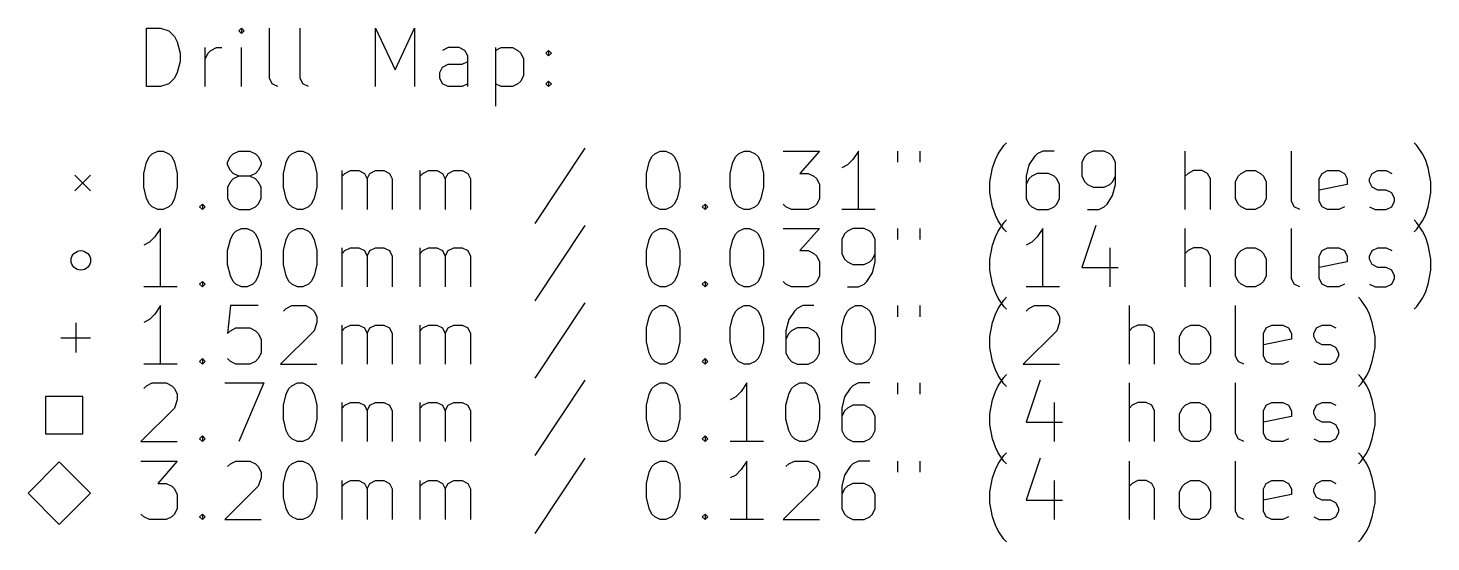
# Model space of a CAD drawing. Extents: x 74 to 257, y -187 to -71.
# Drawn here: x 73.8 to 145.6, y -186.8 to -160.5 of the extents above; entities that cross this region are included whole.
import ezdxf

# ---------------------------------------------------------------- set-up
doc = ezdxf.new("R2010")
doc.units = 0
doc.header["$MEASUREMENT"] = 0
doc.layers.add('BLACK', color=7, linetype='CONTINUOUS')

msp = doc.modelspace()

# ---------------------------------------------------------------- linework, layer by layer
at = {"layer": 'BLACK', "linetype": 'CONTINUOUS'}
for p, q in [((79.8893, -163.512), (79.8893, -160.512)), ((79.8893, -160.512), (80.6036, -160.512)), ((80.6036, -160.512), (81.0321, -160.655)), ((81.0321, -160.655), (81.3179, -160.941)), ((84.7464, -160.512), (84.6036, -160.655)), ((84.6036, -160.655), (84.7464, -160.798)), ((84.8893, -160.655), (84.7464, -160.512)), ((84.7464, -160.512), (84.7464, -160.798)), ((84.7464, -160.798), (84.8893, -160.655)), ((86.175, -163.084), (86.175, -160.512)), ((87.7464, -163.084), (87.7464, -160.512)), ((91.6036, -163.512), (91.6036, -160.512)), ((91.6036, -160.512), (92.6036, -162.655)), ((92.6036, -162.655), (93.6036, -160.512)), ((93.6036, -160.512), (93.6036, -163.512)), ((81.3179, -160.941), (81.4607, -161.226)), ((81.4607, -161.226), (81.6036, -161.798)), ((81.6036, -161.798), (81.6036, -162.226)), ((82.8893, -163.512), (82.8893, -161.512)), ((82.8893, -162.084), (83.0321, -161.798)), ((83.0321, -161.798), (83.175, -161.655)), ((83.175, -161.655), (83.4607, -161.512)), ((83.4607, -161.512), (83.7464, -161.512)), ((84.7464, -163.512), (84.7464, -161.512)), ((95.3179, -161.512), (95.0321, -161.655)), ((95.8893, -161.512), (95.3179, -161.512)), ((96.175, -161.655), (95.8893, -161.512)), ((96.3179, -161.941), (96.175, -161.655)), ((96.3179, -163.512), (96.3179, -161.941)), ((97.7464, -161.512), (97.7464, -164.512)), ((97.7464, -161.655), (98.0321, -161.512)), ((98.0321, -161.512), (98.6036, -161.512)), ((98.6036, -161.512), (98.8893, -161.655)), ((98.8893, -161.655), (99.0321, -161.798)), ((99.0321, -161.798), (99.175, -162.084)), ((99.175, -162.084), (99.175, -162.941)), ((100.318, -161.798), (100.461, -161.655)), ((100.461, -161.941), (100.318, -161.798)), ((100.461, -161.655), (100.604, -161.798)), ((100.461, -161.655), (100.461, -161.941)), ((100.604, -161.798), (100.461, -161.941)), ((81.4607, -162.798), (81.3179, -163.084)), ((81.6036, -162.226), (81.4607, -162.798)), ((94.8893, -162.798), (95.0321, -162.512)), ((94.8893, -163.084), (94.8893, -162.798)), ((95.0321, -162.512), (95.3179, -162.369)), ((95.3179, -162.369), (96.0321, -162.369)), ((96.0321, -162.369), (96.3179, -162.226)), ((80.6036, -163.512), (79.8893, -163.512)), ((81.0321, -163.369), (80.6036, -163.512)), ((81.3179, -163.084), (81.0321, -163.369)), ((86.3179, -163.369), (86.175, -163.084)), ((86.6036, -163.512), (86.3179, -163.369)), ((87.8893, -163.369), (87.7464, -163.084)), ((88.175, -163.512), (87.8893, -163.369)), ((95.0321, -163.369), (94.8893, -163.084)), ((95.3179, -163.512), (95.0321, -163.369)), ((96.0321, -163.512), (95.3179, -163.512)), ((96.3179, -163.369), (96.0321, -163.512)), ((98.0321, -163.512), (97.7464, -163.369)), ((98.6036, -163.512), (98.0321, -163.512)), ((98.8893, -163.369), (98.6036, -163.512)), ((99.0321, -163.226), (98.8893, -163.369)), ((99.175, -162.941), (99.0321, -163.226)), ((100.318, -163.369), (100.461, -163.226)), ((100.461, -163.512), (100.318, -163.369)), ((100.461, -163.226), (100.604, -163.369)), ((100.461, -163.226), (100.461, -163.512)), ((100.604, -163.369), (100.461, -163.512)), ((123.461, -166.955), (123.746, -166.526)), ((123.746, -166.526), (123.889, -166.384)), ((144.889, -166.526), (144.746, -166.384)), ((145.175, -166.955), (144.889, -166.526)), ((79.8893, -167.384), (80.0321, -167.098)), ((80.0321, -167.098), (80.175, -166.955)), ((80.175, -166.955), (80.4607, -166.812)), ((80.4607, -166.812), (80.7464, -166.812)), ((80.7464, -166.812), (81.0321, -166.955)), ((81.0321, -166.955), (81.175, -167.098)), ((81.175, -167.098), (81.3179, -167.384)), ((84.0321, -167.384), (84.175, -167.098)), ((84.175, -167.098), (84.3179, -166.955)), ((84.3179, -166.955), (84.6036, -166.812)), ((84.6036, -166.812), (85.175, -166.812)), ((85.175, -166.812), (85.4607, -166.955)), ((85.4607, -166.955), (85.6036, -167.098)), ((85.6036, -167.098), (85.7464, -167.384)), ((87.0321, -167.384), (87.175, -167.098)), ((87.175, -167.098), (87.3179, -166.955)), ((87.3179, -166.955), (87.6036, -166.812)), ((87.6036, -166.812), (87.8893, -166.812)), ((87.8893, -166.812), (88.175, -166.955)), ((88.175, -166.955), (88.3179, -167.098)), ((88.3179, -167.098), (88.4607, -167.384)), ((102.318, -166.669), (99.7464, -170.526)), ((105.604, -167.384), (105.746, -167.098)), ((105.746, -167.098), (105.889, -166.955)), ((105.889, -166.955), (106.175, -166.812)), ((106.175, -166.812), (106.461, -166.812)), ((106.461, -166.812), (106.746, -166.955)), ((106.746, -166.955), (106.889, -167.098)), ((106.889, -167.098), (107.032, -167.384)), ((109.889, -167.384), (110.032, -167.098)), ((110.032, -167.098), (110.175, -166.955)), ((110.175, -166.955), (110.461, -166.812)), ((110.461, -166.812), (110.746, -166.812)), ((110.746, -166.812), (111.032, -166.955)), ((111.032, -166.955), (111.175, -167.098)), ((111.175, -167.098), (111.318, -167.384)), ((112.461, -166.812), (114.318, -166.812)), ((114.318, -166.812), (113.318, -167.955)), ((116.032, -167.241), (115.746, -167.526)), ((116.318, -166.812), (116.032, -167.241)), ((116.318, -169.812), (116.318, -166.812)), ((118.318, -166.812), (118.318, -167.384)), ((119.461, -166.812), (119.461, -167.384)), ((123.175, -167.669), (123.318, -167.241)), ((123.318, -167.241), (123.461, -166.955)), ((125.318, -167.098), (125.032, -167.526)), ((125.461, -166.955), (125.318, -167.098)), ((125.746, -166.812), (125.461, -166.955)), ((126.318, -166.812), (125.746, -166.812)), ((127.889, -167.098), (127.746, -167.384)), ((128.032, -166.955), (127.889, -167.098)), ((128.318, -166.812), (128.032, -166.955)), ((128.889, -166.812), (128.318, -166.812)), ((129.175, -166.955), (128.889, -166.812)), ((129.318, -167.098), (129.175, -166.955)), ((129.461, -167.384), (129.318, -167.098)), ((133.032, -169.812), (133.032, -166.812)), ((138.461, -169.384), (138.461, -166.812)), ((145.318, -167.241), (145.175, -166.955)), ((145.461, -167.669), (145.318, -167.241)), ((79.7464, -167.955), (79.8893, -167.384)), ((79.7464, -168.669), (79.7464, -167.955)), ((81.3179, -167.384), (81.4607, -167.955)), ((81.4607, -167.955), (81.4607, -168.669)), ((84.0321, -167.526), (84.0321, -167.384)), ((84.175, -167.812), (84.0321, -167.526)), ((84.3179, -167.955), (84.175, -167.812)), ((84.6036, -168.098), (84.3179, -167.955)), ((85.4607, -167.955), (85.175, -168.098)), ((85.6036, -167.812), (85.4607, -167.955)), ((85.7464, -167.526), (85.6036, -167.812)), ((85.7464, -167.384), (85.7464, -167.526)), ((86.8893, -167.955), (87.0321, -167.384)), ((86.8893, -168.669), (86.8893, -167.955)), ((88.4607, -167.384), (88.6036, -167.955)), ((88.6036, -167.955), (88.6036, -168.669)), ((89.8893, -169.812), (89.8893, -167.812)), ((89.8893, -168.098), (90.0321, -167.955)), ((90.0321, -167.955), (90.3179, -167.812)), ((90.3179, -167.812), (90.7464, -167.812)), ((90.7464, -167.812), (91.0321, -167.955)), ((91.0321, -167.955), (91.175, -168.241)), ((91.175, -168.241), (91.3179, -167.955)), ((91.3179, -167.955), (91.6036, -167.812)), ((91.6036, -167.812), (92.0321, -167.812)), ((92.0321, -167.812), (92.3179, -167.955)), ((92.3179, -167.955), (92.4607, -168.241)), ((93.8893, -169.812), (93.8893, -167.812)), ((93.8893, -168.098), (94.0321, -167.955)), ((94.0321, -167.955), (94.3179, -167.812)), ((94.3179, -167.812), (94.7464, -167.812)), ((94.7464, -167.812), (95.0321, -167.955)), ((95.0321, -167.955), (95.175, -168.241)), ((95.175, -168.241), (95.3179, -167.955)), ((95.3179, -167.955), (95.6036, -167.812)), ((95.6036, -167.812), (96.0321, -167.812)), ((96.0321, -167.812), (96.3179, -167.955)), ((96.3179, -167.955), (96.4607, -168.241)), ((105.461, -167.955), (105.604, -167.384)), ((105.461, -168.669), (105.461, -167.955)), ((107.032, -167.384), (107.175, -167.955)), ((107.175, -167.955), (107.175, -168.669)), ((109.746, -167.955), (109.889, -167.384)), ((109.746, -168.669), (109.746, -167.955)), ((111.318, -167.384), (111.461, -167.955)), ((111.461, -167.955), (111.461, -168.669)), ((113.318, -167.955), (113.746, -167.955)), ((113.746, -167.955), (114.032, -168.098)), ((115.746, -167.526), (115.461, -167.669)), ((123.032, -168.384), (123.175, -167.669)), ((125.032, -167.526), (124.889, -168.098)), ((125.461, -167.955), (125.175, -168.098)), ((126.032, -167.955), (125.461, -167.955)), ((126.318, -168.098), (126.032, -167.955)), ((127.746, -167.384), (127.746, -168.098)), ((129.461, -168.526), (129.461, -167.384)), ((133.175, -167.955), (133.032, -168.098)), ((133.461, -167.812), (133.175, -167.955)), ((133.889, -167.812), (133.461, -167.812)), ((134.175, -167.955), (133.889, -167.812)), ((134.318, -168.241), (134.175, -167.955)), ((135.746, -168.098), (135.889, -167.955)), ((135.889, -167.955), (136.175, -167.812)), ((136.175, -167.812), (136.604, -167.812)), ((136.604, -167.812), (136.889, -167.955)), ((136.889, -167.955), (137.032, -168.098)), ((139.889, -168.241), (140.032, -167.955)), ((140.032, -167.955), (140.318, -167.812)), ((140.318, -167.812), (140.889, -167.812)), ((140.889, -167.812), (141.175, -167.955)), ((141.175, -167.955), (141.318, -168.241)), ((142.461, -168.241), (142.604, -167.955)), ((142.604, -167.955), (142.889, -167.812)), ((142.889, -167.812), (143.318, -167.812)), ((143.318, -167.812), (143.604, -167.955)), ((145.604, -168.384), (145.461, -167.669)), ((76.225, -168.055), (77.025, -168.855)), ((77.025, -168.055), (76.225, -168.855)), ((79.8893, -169.241), (79.7464, -168.669)), ((81.4607, -168.669), (81.3179, -169.241)), ((84.175, -168.384), (84.0321, -168.669)), ((84.0321, -168.669), (84.0321, -169.241)), ((84.3179, -168.241), (84.175, -168.384)), ((84.6036, -168.098), (84.3179, -168.241)), ((85.175, -168.098), (84.6036, -168.098)), ((85.4607, -168.241), (85.175, -168.098)), ((85.6036, -168.384), (85.4607, -168.241)), ((85.7464, -168.669), (85.6036, -168.384)), ((85.7464, -169.241), (85.7464, -168.669)), ((87.0321, -169.241), (86.8893, -168.669)), ((88.6036, -168.669), (88.4607, -169.241)), ((91.175, -168.241), (91.175, -169.812)), ((92.4607, -168.241), (92.4607, -169.812)), ((95.175, -168.241), (95.175, -169.812)), ((96.4607, -168.241), (96.4607, -169.812)), ((105.604, -169.241), (105.461, -168.669)), ((107.175, -168.669), (107.032, -169.241)), ((109.889, -169.241), (109.746, -168.669)), ((111.461, -168.669), (111.318, -169.241)), ((114.032, -168.098), (114.175, -168.241)), ((114.175, -168.241), (114.318, -168.526)), ((114.318, -168.526), (114.318, -169.241)), ((123.032, -168.955), (123.032, -168.384)), ((124.889, -168.098), (124.889, -169.241)), ((125.032, -168.241), (124.889, -168.526)), ((125.175, -168.098), (125.032, -168.241)), ((126.461, -168.241), (126.318, -168.098)), ((126.604, -168.526), (126.461, -168.241)), ((126.604, -169.241), (126.604, -168.526)), ((127.746, -168.098), (127.889, -168.384)), ((127.889, -168.384), (128.032, -168.526)), ((128.032, -168.526), (128.318, -168.669)), ((128.318, -168.669), (128.889, -168.669)), ((128.889, -168.669), (129.175, -168.526)), ((129.175, -168.526), (129.318, -168.384)), ((129.318, -168.384), (129.461, -168.098)), ((129.318, -169.098), (129.461, -168.526)), ((134.318, -169.812), (134.318, -168.241)), ((135.604, -168.384), (135.746, -168.098)), ((135.604, -169.241), (135.604, -168.384)), ((137.032, -168.098), (137.175, -168.384)), ((137.175, -168.384), (137.175, -169.241)), ((139.889, -169.384), (139.889, -168.241)), ((141.318, -168.526), (139.889, -168.812)), ((141.318, -168.241), (141.318, -168.526)), ((142.461, -168.384), (142.461, -168.241)), ((142.604, -168.669), (142.461, -168.384)), ((142.889, -168.812), (142.604, -168.669)), ((145.604, -168.955), (145.604, -168.384)), ((80.0321, -169.526), (79.8893, -169.241)), ((81.3179, -169.241), (81.175, -169.526)), ((84.0321, -169.241), (84.175, -169.526)), ((85.6036, -169.526), (85.7464, -169.241)), ((87.175, -169.526), (87.0321, -169.241)), ((88.4607, -169.241), (88.3179, -169.526)), ((105.746, -169.526), (105.604, -169.241)), ((107.032, -169.241), (106.889, -169.526)), ((110.032, -169.526), (109.889, -169.241)), ((111.318, -169.241), (111.175, -169.526)), ((114.318, -169.241), (114.175, -169.526)), ((123.175, -169.669), (123.032, -168.955)), ((124.889, -169.241), (125.032, -169.526)), ((126.461, -169.526), (126.604, -169.241)), ((129.032, -169.526), (129.318, -169.098)), ((135.746, -169.526), (135.604, -169.241)), ((137.175, -169.241), (137.032, -169.526)), ((138.604, -169.669), (138.461, -169.384)), ((140.032, -169.669), (139.889, -169.384)), ((143.318, -168.812), (142.889, -168.812)), ((143.604, -168.955), (143.318, -168.812)), ((143.746, -169.241), (143.604, -168.955)), ((143.604, -169.669), (143.746, -169.384)), ((143.746, -169.384), (143.746, -169.241)), ((145.461, -169.669), (145.604, -168.955)), ((80.175, -169.669), (80.0321, -169.526)), ((80.4607, -169.812), (80.175, -169.669)), ((80.7464, -169.812), (80.4607, -169.812)), ((81.0321, -169.669), (80.7464, -169.812)), ((81.175, -169.526), (81.0321, -169.669)), ((82.6036, -169.669), (82.7464, -169.526)), ((82.7464, -169.812), (82.6036, -169.669)), ((82.7464, -169.526), (82.8893, -169.669)), ((82.7464, -169.526), (82.7464, -169.812)), ((82.8893, -169.669), (82.7464, -169.812)), ((84.175, -169.526), (84.3179, -169.669)), ((84.3179, -169.669), (84.6036, -169.812)), ((84.6036, -169.812), (85.175, -169.812)), ((85.175, -169.812), (85.4607, -169.669)), ((85.4607, -169.669), (85.6036, -169.526)), ((87.3179, -169.669), (87.175, -169.526)), ((87.6036, -169.812), (87.3179, -169.669)), ((87.8893, -169.812), (87.6036, -169.812)), ((88.175, -169.669), (87.8893, -169.812)), ((88.3179, -169.526), (88.175, -169.669)), ((105.889, -169.669), (105.746, -169.526)), ((106.175, -169.812), (105.889, -169.669)), ((106.461, -169.812), (106.175, -169.812)), ((106.746, -169.669), (106.461, -169.812)), ((106.889, -169.526), (106.746, -169.669)), ((108.318, -169.669), (108.461, -169.526)), ((108.461, -169.812), (108.318, -169.669)), ((108.461, -169.526), (108.604, -169.669)), ((108.461, -169.526), (108.461, -169.812)), ((108.604, -169.669), (108.461, -169.812)), ((110.175, -169.669), (110.032, -169.526)), ((110.461, -169.812), (110.175, -169.669)), ((110.746, -169.812), (110.461, -169.812)), ((111.032, -169.669), (110.746, -169.812)), ((111.175, -169.526), (111.032, -169.669)), ((112.604, -169.669), (112.461, -169.526)), ((112.889, -169.812), (112.604, -169.669)), ((113.746, -169.812), (112.889, -169.812)), ((114.032, -169.669), (113.746, -169.812)), ((114.175, -169.526), (114.032, -169.669)), ((117.175, -169.812), (115.461, -169.812)), ((123.318, -170.098), (123.175, -169.669)), ((123.461, -170.384), (123.318, -170.098)), ((125.032, -169.526), (125.175, -169.669)), ((125.175, -169.669), (125.461, -169.812)), ((125.461, -169.812), (126.032, -169.812)), ((126.032, -169.812), (126.318, -169.669)), ((126.318, -169.669), (126.461, -169.526)), ((128.032, -169.812), (128.604, -169.812)), ((128.604, -169.812), (128.889, -169.669)), ((128.889, -169.669), (129.032, -169.526)), ((135.889, -169.669), (135.746, -169.526)), ((136.175, -169.812), (135.889, -169.669)), ((136.604, -169.812), (136.175, -169.812)), ((136.889, -169.669), (136.604, -169.812)), ((137.032, -169.526), (136.889, -169.669)), ((138.889, -169.812), (138.604, -169.669)), ((140.318, -169.812), (140.032, -169.669)), ((140.889, -169.812), (140.318, -169.812)), ((141.175, -169.669), (140.889, -169.812)), ((142.461, -169.669), (142.746, -169.812)), ((142.746, -169.812), (143.318, -169.812)), ((143.318, -169.812), (143.604, -169.669)), ((145.175, -170.384), (145.318, -170.098)), ((145.318, -170.098), (145.461, -169.669)), ((80.6036, -170.772), (80.3179, -171.201)), ((80.6036, -173.772), (80.6036, -170.772)), ((84.4607, -170.915), (84.7464, -170.772)), ((84.7464, -170.772), (85.0321, -170.772)), ((85.0321, -170.772), (85.3179, -170.915)), ((87.3179, -170.915), (87.6036, -170.772)), ((87.6036, -170.772), (87.8893, -170.772)), ((87.8893, -170.772), (88.175, -170.915)), ((102.318, -170.629), (99.7464, -174.486)), ((105.889, -170.915), (106.175, -170.772)), ((106.175, -170.772), (106.461, -170.772)), ((106.461, -170.772), (106.746, -170.915)), ((110.175, -170.915), (110.461, -170.772)), ((110.461, -170.772), (110.746, -170.772)), ((110.746, -170.772), (111.032, -170.915)), ((112.461, -170.772), (114.318, -170.772)), ((114.318, -170.772), (113.318, -171.915)), ((116.032, -170.772), (115.746, -170.915)), ((116.604, -170.772), (116.032, -170.772)), ((116.889, -170.915), (116.604, -170.772)), ((118.318, -170.772), (118.318, -171.344)), ((119.461, -170.772), (119.461, -171.344)), ((123.746, -170.812), (123.461, -170.384)), ((123.461, -170.915), (123.746, -170.486)), ((123.746, -170.486), (123.889, -170.344)), ((123.889, -170.955), (123.746, -170.812)), ((125.746, -170.772), (125.461, -171.201)), ((125.746, -173.772), (125.746, -170.772)), ((128.461, -170.629), (127.746, -172.772)), ((133.032, -173.772), (133.032, -170.772)), ((138.461, -173.344), (138.461, -170.772)), ((144.889, -170.486), (144.746, -170.344)), ((144.746, -170.955), (144.889, -170.812)), ((144.889, -170.812), (145.175, -170.384)), ((145.175, -170.915), (144.889, -170.486)), ((80.0321, -171.486), (79.7464, -171.629)), ((80.3179, -171.201), (80.0321, -171.486)), ((84.0321, -171.915), (84.175, -171.344)), ((84.175, -171.344), (84.3179, -171.058)), ((84.3179, -171.058), (84.4607, -170.915)), ((85.3179, -170.915), (85.4607, -171.058)), ((85.4607, -171.058), (85.6036, -171.344)), ((85.6036, -171.344), (85.7464, -171.915)), ((86.8893, -171.915), (87.0321, -171.344)), ((87.0321, -171.344), (87.175, -171.058)), ((87.175, -171.058), (87.3179, -170.915)), ((88.175, -170.915), (88.3179, -171.058)), ((88.3179, -171.058), (88.4607, -171.344)), ((88.4607, -171.344), (88.6036, -171.915)), ((105.461, -171.915), (105.604, -171.344)), ((105.604, -171.344), (105.746, -171.058)), ((105.746, -171.058), (105.889, -170.915)), ((106.746, -170.915), (106.889, -171.058)), ((106.889, -171.058), (107.032, -171.344)), ((107.032, -171.344), (107.175, -171.915)), ((109.746, -171.915), (109.889, -171.344)), ((109.889, -171.344), (110.032, -171.058)), ((110.032, -171.058), (110.175, -170.915)), ((111.032, -170.915), (111.175, -171.058)), ((111.175, -171.058), (111.318, -171.344)), ((111.318, -171.344), (111.461, -171.915)), ((115.604, -171.058), (115.461, -171.344)), ((115.461, -171.344), (115.461, -172.058)), ((115.746, -170.915), (115.604, -171.058)), ((117.032, -171.058), (116.889, -170.915)), ((117.175, -171.344), (117.032, -171.058)), ((117.175, -172.486), (117.175, -171.344)), ((123.175, -171.629), (123.318, -171.201)), ((123.318, -171.201), (123.461, -170.915)), ((125.175, -171.486), (124.889, -171.629)), ((125.461, -171.201), (125.175, -171.486)), ((145.318, -171.201), (145.175, -170.915)), ((145.461, -171.629), (145.318, -171.201)), ((84.0321, -172.629), (84.0321, -171.915)), ((85.7464, -171.915), (85.7464, -172.629)), ((86.8893, -172.629), (86.8893, -171.915)), ((88.6036, -171.915), (88.6036, -172.629)), ((89.8893, -173.772), (89.8893, -171.772)), ((89.8893, -172.058), (90.0321, -171.915)), ((90.0321, -171.915), (90.3179, -171.772)), ((90.3179, -171.772), (90.7464, -171.772)), ((90.7464, -171.772), (91.0321, -171.915)), ((91.0321, -171.915), (91.175, -172.201)), ((91.175, -172.201), (91.3179, -171.915)), ((91.175, -172.201), (91.175, -173.772)), ((91.3179, -171.915), (91.6036, -171.772)), ((91.6036, -171.772), (92.0321, -171.772)), ((92.0321, -171.772), (92.3179, -171.915)), ((92.3179, -171.915), (92.4607, -172.201)), ((92.4607, -172.201), (92.4607, -173.772)), ((93.8893, -173.772), (93.8893, -171.772)), ((93.8893, -172.058), (94.0321, -171.915)), ((94.0321, -171.915), (94.3179, -171.772)), ((94.3179, -171.772), (94.7464, -171.772)), ((94.7464, -171.772), (95.0321, -171.915)), ((95.0321, -171.915), (95.175, -172.201)), ((95.175, -172.201), (95.3179, -171.915)), ((95.175, -172.201), (95.175, -173.772)), ((95.3179, -171.915), (95.6036, -171.772)), ((95.6036, -171.772), (96.0321, -171.772)), ((96.0321, -171.772), (96.3179, -171.915)), ((96.3179, -171.915), (96.4607, -172.201)), ((96.4607, -172.201), (96.4607, -173.772)), ((105.461, -172.629), (105.461, -171.915)), ((107.175, -171.915), (107.175, -172.629)), ((109.746, -172.629), (109.746, -171.915)), ((111.461, -171.915), (111.461, -172.629)), ((113.318, -171.915), (113.746, -171.915)), ((113.746, -171.915), (114.032, -172.058)), ((114.032, -172.058), (114.175, -172.201)), ((114.175, -172.201), (114.318, -172.486)), ((115.461, -172.058), (115.604, -172.344)), ((117.032, -172.344), (117.175, -172.058)), ((123.032, -172.344), (123.175, -171.629)), ((129.175, -171.772), (129.175, -173.772)), ((133.175, -171.915), (133.032, -172.058)), ((133.461, -171.772), (133.175, -171.915)), ((133.889, -171.772), (133.461, -171.772)), ((134.175, -171.915), (133.889, -171.772)), ((134.318, -172.201), (134.175, -171.915)), ((134.318, -173.772), (134.318, -172.201)), ((135.604, -172.344), (135.746, -172.058)), ((135.746, -172.058), (135.889, -171.915)), ((135.889, -171.915), (136.175, -171.772)), ((136.175, -171.772), (136.604, -171.772)), ((136.604, -171.772), (136.889, -171.915)), ((136.889, -171.915), (137.032, -172.058)), ((137.032, -172.058), (137.175, -172.344)), ((139.889, -172.201), (140.032, -171.915)), ((139.889, -173.344), (139.889, -172.201)), ((140.032, -171.915), (140.318, -171.772)), ((140.318, -171.772), (140.889, -171.772)), ((140.889, -171.772), (141.175, -171.915)), ((141.175, -171.915), (141.318, -172.201)), ((141.318, -172.201), (141.318, -172.486)), ((142.461, -172.201), (142.604, -171.915)), ((142.461, -172.344), (142.461, -172.201)), ((142.604, -171.915), (142.889, -171.772)), ((142.889, -171.772), (143.318, -171.772)), ((143.318, -171.772), (143.604, -171.915)), ((145.604, -172.344), (145.461, -171.629)), ((84.175, -173.201), (84.0321, -172.629)), ((85.7464, -172.629), (85.6036, -173.201)), ((87.0321, -173.201), (86.8893, -172.629)), ((88.6036, -172.629), (88.4607, -173.201)), ((105.604, -173.201), (105.461, -172.629)), ((107.175, -172.629), (107.032, -173.201)), ((109.889, -173.201), (109.746, -172.629)), ((111.461, -172.629), (111.318, -173.201)), ((114.318, -172.486), (114.318, -173.201)), ((115.604, -172.344), (115.746, -172.486)), ((115.746, -172.486), (116.032, -172.629)), ((116.032, -172.629), (116.604, -172.629)), ((116.604, -172.629), (116.889, -172.486)), ((116.889, -172.486), (117.032, -172.344)), ((117.032, -173.058), (117.175, -172.486)), ((123.032, -172.915), (123.032, -172.344)), ((123.175, -173.629), (123.032, -172.915)), ((127.746, -172.772), (129.604, -172.772)), ((135.604, -173.201), (135.604, -172.344)), ((137.175, -172.344), (137.175, -173.201)), ((141.318, -172.486), (139.889, -172.772)), ((142.604, -172.629), (142.461, -172.344)), ((142.889, -172.772), (142.604, -172.629)), ((143.318, -172.772), (142.889, -172.772)), ((143.604, -172.915), (143.318, -172.772)), ((143.746, -173.201), (143.604, -172.915)), ((145.461, -173.629), (145.604, -172.915)), ((145.604, -172.915), (145.604, -172.344)), ((82.6036, -173.629), (82.7464, -173.486)), ((82.7464, -173.772), (82.6036, -173.629)), ((82.7464, -173.486), (82.8893, -173.629)), ((82.7464, -173.486), (82.7464, -173.772)), ((82.8893, -173.629), (82.7464, -173.772)), ((84.3179, -173.486), (84.175, -173.201)), ((84.4607, -173.629), (84.3179, -173.486)), ((84.7464, -173.772), (84.4607, -173.629)), ((85.3179, -173.629), (85.0321, -173.772)), ((85.4607, -173.486), (85.3179, -173.629)), ((85.6036, -173.201), (85.4607, -173.486)), ((87.175, -173.486), (87.0321, -173.201)), ((87.3179, -173.629), (87.175, -173.486)), ((87.6036, -173.772), (87.3179, -173.629)), ((88.175, -173.629), (87.8893, -173.772)), ((88.3179, -173.486), (88.175, -173.629)), ((88.4607, -173.201), (88.3179, -173.486)), ((105.746, -173.486), (105.604, -173.201)), ((105.889, -173.629), (105.746, -173.486)), ((106.175, -173.772), (105.889, -173.629)), ((106.746, -173.629), (106.461, -173.772)), ((106.889, -173.486), (106.746, -173.629)), ((107.032, -173.201), (106.889, -173.486)), ((108.318, -173.629), (108.461, -173.486)), ((108.461, -173.772), (108.318, -173.629)), ((108.461, -173.486), (108.604, -173.629)), ((108.461, -173.486), (108.461, -173.772)), ((108.604, -173.629), (108.461, -173.772)), ((110.032, -173.486), (109.889, -173.201)), ((110.175, -173.629), (110.032, -173.486)), ((110.461, -173.772), (110.175, -173.629)), ((111.032, -173.629), (110.746, -173.772)), ((111.175, -173.486), (111.032, -173.629)), ((111.318, -173.201), (111.175, -173.486)), ((112.604, -173.629), (112.461, -173.486)), ((112.889, -173.772), (112.604, -173.629)), ((114.032, -173.629), (113.746, -173.772)), ((114.175, -173.486), (114.032, -173.629)), ((114.318, -173.201), (114.175, -173.486)), ((116.318, -173.772), (116.604, -173.629)), ((116.604, -173.629), (116.746, -173.486)), ((116.746, -173.486), (117.032, -173.058)), ((123.318, -174.058), (123.175, -173.629)), ((135.746, -173.486), (135.604, -173.201)), ((135.889, -173.629), (135.746, -173.486)), ((136.175, -173.772), (135.889, -173.629)), ((136.889, -173.629), (136.604, -173.772)), ((137.032, -173.486), (136.889, -173.629)), ((137.175, -173.201), (137.032, -173.486)), ((138.604, -173.629), (138.461, -173.344)), ((138.889, -173.772), (138.604, -173.629)), ((140.032, -173.629), (139.889, -173.344)), ((140.318, -173.772), (140.032, -173.629)), ((141.175, -173.629), (140.889, -173.772)), ((142.461, -173.629), (142.746, -173.772)), ((143.318, -173.772), (143.604, -173.629)), ((143.604, -173.629), (143.746, -173.344)), ((143.746, -173.344), (143.746, -173.201)), ((145.318, -174.058), (145.461, -173.629)), ((81.4607, -173.772), (79.7464, -173.772)), ((85.0321, -173.772), (84.7464, -173.772)), ((87.8893, -173.772), (87.6036, -173.772)), ((106.461, -173.772), (106.175, -173.772)), ((110.746, -173.772), (110.461, -173.772)), ((113.746, -173.772), (112.889, -173.772)), ((115.746, -173.772), (116.318, -173.772)), ((123.461, -174.344), (123.318, -174.058)), ((123.746, -174.772), (123.461, -174.344)), ((123.746, -174.446), (123.889, -174.304)), ((126.604, -173.772), (124.889, -173.772)), ((136.604, -173.772), (136.175, -173.772)), ((140.889, -173.772), (140.318, -173.772)), ((142.032, -174.446), (141.889, -174.304)), ((142.746, -173.772), (143.318, -173.772)), ((144.889, -174.772), (145.175, -174.344)), ((145.175, -174.344), (145.318, -174.058)), ((80.6036, -174.732), (80.3179, -175.161)), ((80.6036, -177.732), (80.6036, -174.732)), ((84.175, -174.732), (84.0321, -176.161)), ((85.6036, -174.732), (84.175, -174.732)), ((86.8893, -175.018), (87.0321, -174.875)), ((87.0321, -174.875), (87.3179, -174.732)), ((87.3179, -174.732), (88.0321, -174.732)), ((88.0321, -174.732), (88.3179, -174.875)), ((88.3179, -174.875), (88.4607, -175.018)), ((88.4607, -175.018), (88.6036, -175.304)), ((102.318, -174.589), (99.7464, -178.446)), ((105.604, -175.304), (105.746, -175.018)), ((105.746, -175.018), (105.889, -174.875)), ((105.889, -174.875), (106.175, -174.732)), ((106.175, -174.732), (106.461, -174.732)), ((106.461, -174.732), (106.746, -174.875)), ((106.746, -174.875), (106.889, -175.018)), ((106.889, -175.018), (107.032, -175.304)), ((109.889, -175.304), (110.032, -175.018)), ((110.032, -175.018), (110.175, -174.875)), ((110.175, -174.875), (110.461, -174.732)), ((110.461, -174.732), (110.746, -174.732)), ((110.746, -174.732), (111.032, -174.875)), ((111.032, -174.875), (111.175, -175.018)), ((111.175, -175.018), (111.318, -175.304)), ((113.032, -175.018), (112.746, -175.446)), ((113.175, -174.875), (113.032, -175.018)), ((113.461, -174.732), (113.175, -174.875)), ((114.032, -174.732), (113.461, -174.732)), ((115.604, -175.304), (115.746, -175.018)), ((115.746, -175.018), (115.889, -174.875)), ((115.889, -174.875), (116.175, -174.732)), ((116.175, -174.732), (116.461, -174.732)), ((116.461, -174.732), (116.746, -174.875)), ((116.746, -174.875), (116.889, -175.018)), ((116.889, -175.018), (117.032, -175.304)), ((118.318, -174.732), (118.318, -175.304)), ((119.461, -174.732), (119.461, -175.304)), ((123.318, -175.161), (123.461, -174.875)), ((123.461, -174.875), (123.746, -174.446)), ((123.889, -174.915), (123.746, -174.772)), ((124.889, -175.018), (125.032, -174.875)), ((125.032, -174.875), (125.318, -174.732)), ((125.318, -174.732), (126.032, -174.732)), ((126.032, -174.732), (126.318, -174.875)), ((126.318, -174.875), (126.461, -175.018)), ((126.461, -175.018), (126.604, -175.304)), ((130.175, -177.732), (130.175, -174.732)), ((135.604, -177.304), (135.604, -174.732)), ((142.318, -174.875), (142.032, -174.446)), ((142.461, -175.161), (142.318, -174.875)), ((144.746, -174.915), (144.889, -174.772)), ((76.265, -175.615), (76.265, -177.135)), ((80.0321, -175.446), (79.7464, -175.589)), ((80.3179, -175.161), (80.0321, -175.446)), ((88.6036, -175.589), (88.4607, -176.018)), ((88.6036, -175.304), (88.6036, -175.589)), ((89.8893, -177.732), (89.8893, -175.732)), ((90.0321, -175.875), (90.3179, -175.732)), ((90.3179, -175.732), (90.7464, -175.732)), ((90.7464, -175.732), (91.0321, -175.875)), ((91.3179, -175.875), (91.6036, -175.732)), ((91.6036, -175.732), (92.0321, -175.732)), ((92.0321, -175.732), (92.3179, -175.875)), ((93.8893, -177.732), (93.8893, -175.732)), ((94.0321, -175.875), (94.3179, -175.732)), ((94.3179, -175.732), (94.7464, -175.732)), ((94.7464, -175.732), (95.0321, -175.875)), ((95.3179, -175.875), (95.6036, -175.732)), ((95.6036, -175.732), (96.0321, -175.732)), ((96.0321, -175.732), (96.3179, -175.875)), ((105.461, -175.875), (105.604, -175.304)), ((107.032, -175.304), (107.175, -175.875)), ((109.746, -175.875), (109.889, -175.304)), ((111.318, -175.304), (111.461, -175.875)), ((112.746, -175.446), (112.604, -176.018)), ((115.461, -175.875), (115.604, -175.304)), ((117.032, -175.304), (117.175, -175.875)), ((123.032, -176.304), (123.175, -175.589)), ((123.175, -175.589), (123.318, -175.161)), ((126.604, -175.589), (126.461, -176.018)), ((126.604, -175.304), (126.604, -175.589)), ((130.604, -175.732), (130.318, -175.875)), ((131.032, -175.732), (130.604, -175.732)), ((131.318, -175.875), (131.032, -175.732)), ((133.032, -175.875), (133.318, -175.732)), ((133.318, -175.732), (133.746, -175.732)), ((133.746, -175.732), (134.032, -175.875)), ((137.175, -175.875), (137.461, -175.732)), ((137.461, -175.732), (138.032, -175.732)), ((138.032, -175.732), (138.318, -175.875)), ((139.746, -175.875), (140.032, -175.732)), ((140.032, -175.732), (140.461, -175.732)), ((140.461, -175.732), (140.746, -175.875)), ((142.604, -175.589), (142.461, -175.161)), ((142.746, -176.304), (142.604, -175.589)), ((75.505, -176.375), (77.025, -176.375)), ((84.0321, -176.161), (84.175, -176.018)), ((84.175, -176.018), (84.4607, -175.875)), ((84.4607, -175.875), (85.175, -175.875)), ((85.175, -175.875), (85.4607, -176.018)), ((85.4607, -176.018), (85.6036, -176.161)), ((85.6036, -176.161), (85.7464, -176.446)), ((85.7464, -176.446), (85.7464, -177.161)), ((88.4607, -176.018), (86.7464, -177.732)), ((89.8893, -176.018), (90.0321, -175.875)), ((91.0321, -175.875), (91.175, -176.161)), ((91.175, -176.161), (91.3179, -175.875)), ((91.175, -176.161), (91.175, -177.732)), ((92.3179, -175.875), (92.4607, -176.161)), ((92.4607, -176.161), (92.4607, -177.732)), ((93.8893, -176.018), (94.0321, -175.875)), ((95.0321, -175.875), (95.175, -176.161)), ((95.175, -176.161), (95.3179, -175.875)), ((95.175, -176.161), (95.175, -177.732)), ((96.3179, -175.875), (96.4607, -176.161)), ((96.4607, -176.161), (96.4607, -177.732)), ((105.461, -176.589), (105.461, -175.875)), ((107.175, -175.875), (107.175, -176.589)), ((109.746, -176.589), (109.746, -175.875)), ((111.461, -175.875), (111.461, -176.589)), ((112.604, -176.018), (112.604, -177.161)), ((112.746, -176.161), (112.604, -176.446)), ((112.889, -176.018), (112.746, -176.161)), ((113.175, -175.875), (112.889, -176.018)), ((113.746, -175.875), (113.175, -175.875)), ((114.032, -176.018), (113.746, -175.875)), ((114.175, -176.161), (114.032, -176.018)), ((114.318, -176.446), (114.175, -176.161)), ((114.318, -177.161), (114.318, -176.446)), ((115.461, -176.589), (115.461, -175.875)), ((117.175, -175.875), (117.175, -176.589)), ((123.032, -176.875), (123.032, -176.304)), ((126.461, -176.018), (124.746, -177.732)), ((130.318, -175.875), (130.175, -176.018)), ((131.461, -176.161), (131.318, -175.875)), ((131.461, -177.732), (131.461, -176.161)), ((132.746, -176.304), (132.889, -176.018)), ((132.746, -177.161), (132.746, -176.304)), ((132.889, -176.018), (133.032, -175.875)), ((134.032, -175.875), (134.175, -176.018)), ((134.175, -176.018), (134.318, -176.304)), ((134.318, -176.304), (134.318, -177.161)), ((137.032, -176.161), (137.175, -175.875)), ((137.032, -177.304), (137.032, -176.161)), ((138.461, -176.446), (137.032, -176.732)), ((138.318, -175.875), (138.461, -176.161)), ((138.461, -176.161), (138.461, -176.446)), ((139.604, -176.161), (139.746, -175.875)), ((139.604, -176.304), (139.604, -176.161)), ((139.746, -176.589), (139.604, -176.304)), ((142.746, -176.875), (142.746, -176.304)), ((85.7464, -177.161), (85.6036, -177.446)), ((105.604, -177.161), (105.461, -176.589)), ((105.746, -177.446), (105.604, -177.161)), ((107.032, -177.161), (106.889, -177.446)), ((107.175, -176.589), (107.032, -177.161)), ((109.889, -177.161), (109.746, -176.589)), ((110.032, -177.446), (109.889, -177.161)), ((111.318, -177.161), (111.175, -177.446)), ((111.461, -176.589), (111.318, -177.161)), ((112.604, -177.161), (112.746, -177.446)), ((114.175, -177.446), (114.318, -177.161)), ((115.604, -177.161), (115.461, -176.589)), ((115.746, -177.446), (115.604, -177.161)), ((117.032, -177.161), (116.889, -177.446)), ((117.175, -176.589), (117.032, -177.161)), ((123.175, -177.589), (123.032, -176.875)), ((132.889, -177.446), (132.746, -177.161)), ((134.318, -177.161), (134.175, -177.446)), ((140.032, -176.732), (139.746, -176.589)), ((140.461, -176.732), (140.032, -176.732)), ((140.746, -176.875), (140.461, -176.732)), ((140.889, -177.161), (140.746, -176.875)), ((140.889, -177.304), (140.889, -177.161)), ((142.604, -177.589), (142.746, -176.875)), ((81.4607, -177.732), (79.7464, -177.732)), ((82.6036, -177.589), (82.7464, -177.446)), ((82.7464, -177.732), (82.6036, -177.589)), ((82.7464, -177.446), (82.8893, -177.589)), ((82.7464, -177.446), (82.7464, -177.732)), ((82.8893, -177.589), (82.7464, -177.732)), ((84.175, -177.589), (84.0321, -177.446)), ((84.4607, -177.732), (84.175, -177.589)), ((85.175, -177.732), (84.4607, -177.732)), ((85.4607, -177.589), (85.175, -177.732)), ((85.6036, -177.446), (85.4607, -177.589)), ((86.7464, -177.732), (88.6036, -177.732)), ((105.889, -177.589), (105.746, -177.446)), ((106.175, -177.732), (105.889, -177.589)), ((106.461, -177.732), (106.175, -177.732)), ((106.746, -177.589), (106.461, -177.732)), ((106.889, -177.446), (106.746, -177.589)), ((108.318, -177.589), (108.461, -177.446)), ((108.461, -177.732), (108.318, -177.589)), ((108.461, -177.446), (108.604, -177.589)), ((108.461, -177.446), (108.461, -177.732)), ((108.604, -177.589), (108.461, -177.732)), ((110.175, -177.589), (110.032, -177.446)), ((110.461, -177.732), (110.175, -177.589)), ((110.746, -177.732), (110.461, -177.732)), ((111.032, -177.589), (110.746, -177.732)), ((111.175, -177.446), (111.032, -177.589)), ((112.746, -177.446), (112.889, -177.589)), ((112.889, -177.589), (113.175, -177.732)), ((113.175, -177.732), (113.746, -177.732)), ((113.746, -177.732), (114.032, -177.589)), ((114.032, -177.589), (114.175, -177.446)), ((115.889, -177.589), (115.746, -177.446)), ((116.175, -177.732), (115.889, -177.589)), ((116.461, -177.732), (116.175, -177.732)), ((116.746, -177.589), (116.461, -177.732)), ((116.889, -177.446), (116.746, -177.589)), ((123.318, -178.018), (123.175, -177.589)), ((124.746, -177.732), (126.604, -177.732)), ((133.032, -177.589), (132.889, -177.446)), ((133.318, -177.732), (133.032, -177.589)), ((133.746, -177.732), (133.318, -177.732)), ((134.032, -177.589), (133.746, -177.732)), ((134.175, -177.446), (134.032, -177.589)), ((135.746, -177.589), (135.604, -177.304)), ((136.032, -177.732), (135.746, -177.589)), ((137.175, -177.589), (137.032, -177.304)), ((137.461, -177.732), (137.175, -177.589)), ((138.032, -177.732), (137.461, -177.732)), ((138.318, -177.589), (138.032, -177.732)), ((139.604, -177.589), (139.889, -177.732)), ((139.889, -177.732), (140.461, -177.732)), ((140.461, -177.732), (140.746, -177.589)), ((140.746, -177.589), (140.889, -177.304)), ((142.461, -178.018), (142.604, -177.589)), ((79.8893, -178.835), (80.175, -178.692)), ((80.175, -178.692), (80.8893, -178.692)), ((80.8893, -178.692), (81.175, -178.835)), ((83.8893, -178.692), (85.8893, -178.692)), ((85.8893, -178.692), (84.6036, -181.692)), ((87.3179, -178.835), (87.6036, -178.692)), ((87.6036, -178.692), (87.8893, -178.692)), ((87.8893, -178.692), (88.175, -178.835)), ((102.318, -178.549), (99.7464, -182.406)), ((105.889, -178.835), (106.175, -178.692)), ((106.175, -178.692), (106.461, -178.692)), ((106.461, -178.692), (106.746, -178.835)), ((110.604, -178.692), (110.318, -179.121)), ((110.604, -181.692), (110.604, -178.692)), ((113.032, -178.835), (113.318, -178.692)), ((113.318, -178.692), (113.604, -178.692)), ((113.604, -178.692), (113.889, -178.835)), ((116.318, -178.692), (116.032, -178.835)), ((116.889, -178.692), (116.318, -178.692)), ((118.318, -178.692), (118.318, -179.264)), ((119.461, -178.692), (119.461, -179.264)), ((123.461, -178.304), (123.318, -178.018)), ((123.746, -178.732), (123.461, -178.304)), ((123.461, -178.835), (123.746, -178.406)), ((123.746, -178.406), (123.889, -178.264)), ((125.604, -178.549), (124.889, -180.692)), ((130.175, -181.692), (130.175, -178.692)), ((135.604, -181.264), (135.604, -178.692)), ((142.032, -178.406), (141.889, -178.264)), ((142.032, -178.732), (142.318, -178.304)), ((142.318, -178.835), (142.032, -178.406)), ((142.318, -178.304), (142.461, -178.018)), ((76.6296, -179.38), (74.7204, -179.38)), ((74.7204, -179.38), (74.7204, -181.29)), ((76.6296, -181.29), (76.6296, -179.38)), ((79.7464, -178.978), (79.8893, -178.835)), ((81.175, -178.835), (81.3179, -178.978)), ((81.3179, -178.978), (81.4607, -179.264)), ((81.4607, -179.264), (81.4607, -179.549)), ((86.8893, -179.835), (87.0321, -179.264)), ((87.0321, -179.264), (87.175, -178.978)), ((87.175, -178.978), (87.3179, -178.835)), ((88.175, -178.835), (88.3179, -178.978)), ((88.3179, -178.978), (88.4607, -179.264)), ((88.4607, -179.264), (88.6036, -179.835)), ((105.461, -179.835), (105.604, -179.264)), ((105.604, -179.264), (105.746, -178.978)), ((105.746, -178.978), (105.889, -178.835)), ((106.746, -178.835), (106.889, -178.978)), ((106.889, -178.978), (107.032, -179.264)), ((107.032, -179.264), (107.175, -179.835)), ((110.032, -179.406), (109.746, -179.549)), ((110.318, -179.121), (110.032, -179.406)), ((112.604, -179.835), (112.746, -179.264)), ((112.746, -179.264), (112.889, -178.978)), ((112.889, -178.978), (113.032, -178.835)), ((113.889, -178.835), (114.032, -178.978)), ((114.032, -178.978), (114.175, -179.264)), ((114.175, -179.264), (114.318, -179.835)), ((115.604, -179.406), (115.461, -179.978)), ((115.889, -178.978), (115.604, -179.406)), ((116.032, -178.835), (115.889, -178.978)), ((123.175, -179.549), (123.318, -179.121)), ((123.318, -179.121), (123.461, -178.835)), ((123.889, -178.875), (123.746, -178.732)), ((141.889, -178.875), (142.032, -178.732)), ((142.461, -179.121), (142.318, -178.835)), ((142.604, -179.549), (142.461, -179.121)), ((81.3179, -179.978), (79.6036, -181.692)), ((81.4607, -179.549), (81.3179, -179.978)), ((86.8893, -180.549), (86.8893, -179.835)), ((88.6036, -179.835), (88.6036, -180.549)), ((89.8893, -181.692), (89.8893, -179.692)), ((89.8893, -179.978), (90.0321, -179.835)), ((90.0321, -179.835), (90.3179, -179.692)), ((90.3179, -179.692), (90.7464, -179.692)), ((90.7464, -179.692), (91.0321, -179.835)), ((91.0321, -179.835), (91.175, -180.121)), ((91.175, -180.121), (91.3179, -179.835)), ((91.175, -180.121), (91.175, -181.692)), ((91.3179, -179.835), (91.6036, -179.692)), ((91.6036, -179.692), (92.0321, -179.692)), ((92.0321, -179.692), (92.3179, -179.835)), ((92.3179, -179.835), (92.4607, -180.121)), ((92.4607, -180.121), (92.4607, -181.692)), ((93.8893, -181.692), (93.8893, -179.692)), ((93.8893, -179.978), (94.0321, -179.835)), ((94.0321, -179.835), (94.3179, -179.692)), ((94.3179, -179.692), (94.7464, -179.692)), ((94.7464, -179.692), (95.0321, -179.835)), ((95.0321, -179.835), (95.175, -180.121)), ((95.175, -180.121), (95.3179, -179.835)), ((95.175, -180.121), (95.175, -181.692)), ((95.3179, -179.835), (95.6036, -179.692)), ((95.6036, -179.692), (96.0321, -179.692)), ((96.0321, -179.692), (96.3179, -179.835)), ((96.3179, -179.835), (96.4607, -180.121)), ((96.4607, -180.121), (96.4607, -181.692)), ((105.461, -180.549), (105.461, -179.835)), ((107.175, -179.835), (107.175, -180.549)), ((112.604, -180.549), (112.604, -179.835)), ((114.318, -179.835), (114.318, -180.549)), ((115.461, -179.978), (115.461, -181.121)), ((115.604, -180.121), (115.461, -180.406)), ((115.746, -179.978), (115.604, -180.121)), ((116.032, -179.835), (115.746, -179.978)), ((116.604, -179.835), (116.032, -179.835)), ((116.889, -179.978), (116.604, -179.835)), ((117.032, -180.121), (116.889, -179.978)), ((117.175, -180.406), (117.032, -180.121)), ((123.032, -180.264), (123.175, -179.549)), ((126.318, -179.692), (126.318, -181.692)), ((130.318, -179.835), (130.175, -179.978)), ((130.604, -179.692), (130.318, -179.835)), ((131.032, -179.692), (130.604, -179.692)), ((131.318, -179.835), (131.032, -179.692)), ((131.461, -180.121), (131.318, -179.835)), ((131.461, -181.692), (131.461, -180.121)), ((132.746, -180.264), (132.889, -179.978)), ((132.889, -179.978), (133.032, -179.835)), ((133.032, -179.835), (133.318, -179.692)), ((133.318, -179.692), (133.746, -179.692)), ((133.746, -179.692), (134.032, -179.835)), ((134.032, -179.835), (134.175, -179.978)), ((134.175, -179.978), (134.318, -180.264)), ((137.032, -180.121), (137.175, -179.835)), ((137.032, -181.264), (137.032, -180.121)), ((137.175, -179.835), (137.461, -179.692)), ((137.461, -179.692), (138.032, -179.692)), ((138.032, -179.692), (138.318, -179.835)), ((138.318, -179.835), (138.461, -180.121)), ((138.461, -180.121), (138.461, -180.406)), ((139.604, -180.121), (139.746, -179.835)), ((139.604, -180.264), (139.604, -180.121)), ((139.746, -179.835), (140.032, -179.692)), ((140.032, -179.692), (140.461, -179.692)), ((140.461, -179.692), (140.746, -179.835)), ((142.746, -180.264), (142.604, -179.549)), ((87.0321, -181.121), (86.8893, -180.549)), ((88.6036, -180.549), (88.4607, -181.121)), ((105.604, -181.121), (105.461, -180.549)), ((107.175, -180.549), (107.032, -181.121)), ((112.746, -181.121), (112.604, -180.549)), ((114.318, -180.549), (114.175, -181.121)), ((117.175, -181.121), (117.175, -180.406)), ((123.032, -180.835), (123.032, -180.264)), ((123.175, -181.549), (123.032, -180.835)), ((124.889, -180.692), (126.746, -180.692)), ((132.746, -181.121), (132.746, -180.264)), ((134.318, -180.264), (134.318, -181.121)), ((138.461, -180.406), (137.032, -180.692)), ((139.746, -180.549), (139.604, -180.264)), ((140.032, -180.692), (139.746, -180.549)), ((140.461, -180.692), (140.032, -180.692)), ((140.746, -180.835), (140.461, -180.692)), ((140.889, -181.121), (140.746, -180.835)), ((142.604, -181.549), (142.746, -180.835)), ((142.746, -180.835), (142.746, -180.264)), ((74.7204, -181.29), (76.6296, -181.29)), ((82.6036, -181.549), (82.7464, -181.406)), ((82.7464, -181.692), (82.6036, -181.549)), ((82.7464, -181.406), (82.8893, -181.549)), ((82.7464, -181.406), (82.7464, -181.692)), ((82.8893, -181.549), (82.7464, -181.692)), ((87.175, -181.406), (87.0321, -181.121)), ((87.3179, -181.549), (87.175, -181.406)), ((87.6036, -181.692), (87.3179, -181.549)), ((88.175, -181.549), (87.8893, -181.692)), ((88.3179, -181.406), (88.175, -181.549)), ((88.4607, -181.121), (88.3179, -181.406)), ((105.746, -181.406), (105.604, -181.121)), ((105.889, -181.549), (105.746, -181.406)), ((106.175, -181.692), (105.889, -181.549)), ((106.746, -181.549), (106.461, -181.692)), ((106.889, -181.406), (106.746, -181.549)), ((107.032, -181.121), (106.889, -181.406)), ((108.318, -181.549), (108.461, -181.406)), ((108.461, -181.692), (108.318, -181.549)), ((108.461, -181.406), (108.604, -181.549)), ((108.461, -181.406), (108.461, -181.692)), ((108.604, -181.549), (108.461, -181.692)), ((112.889, -181.406), (112.746, -181.121)), ((113.032, -181.549), (112.889, -181.406)), ((113.318, -181.692), (113.032, -181.549)), ((113.889, -181.549), (113.604, -181.692)), ((114.032, -181.406), (113.889, -181.549)), ((114.175, -181.121), (114.032, -181.406)), ((115.461, -181.121), (115.604, -181.406)), ((115.604, -181.406), (115.746, -181.549)), ((115.746, -181.549), (116.032, -181.692)), ((116.604, -181.692), (116.889, -181.549)), ((116.889, -181.549), (117.032, -181.406)), ((117.032, -181.406), (117.175, -181.121)), ((123.318, -181.978), (123.175, -181.549)), ((132.889, -181.406), (132.746, -181.121)), ((133.032, -181.549), (132.889, -181.406)), ((133.318, -181.692), (133.032, -181.549)), ((134.032, -181.549), (133.746, -181.692)), ((134.175, -181.406), (134.032, -181.549)), ((134.318, -181.121), (134.175, -181.406)), ((135.746, -181.549), (135.604, -181.264)), ((136.032, -181.692), (135.746, -181.549)), ((137.175, -181.549), (137.032, -181.264)), ((137.461, -181.692), (137.175, -181.549)), ((138.318, -181.549), (138.032, -181.692)), ((139.604, -181.549), (139.889, -181.692)), ((140.461, -181.692), (140.746, -181.549)), ((140.746, -181.549), (140.889, -181.264)), ((140.889, -181.264), (140.889, -181.121)), ((142.461, -181.978), (142.604, -181.549)), ((79.6036, -181.692), (81.4607, -181.692)), ((87.8893, -181.692), (87.6036, -181.692)), ((106.461, -181.692), (106.175, -181.692)), ((111.461, -181.692), (109.746, -181.692)), ((113.604, -181.692), (113.318, -181.692)), ((116.032, -181.692), (116.604, -181.692)), ((123.461, -182.264), (123.318, -181.978)), ((123.746, -182.692), (123.461, -182.264)), ((123.746, -182.406), (123.889, -182.264)), ((133.746, -181.692), (133.318, -181.692)), ((138.032, -181.692), (137.461, -181.692)), ((139.889, -181.692), (140.461, -181.692)), ((142.032, -182.406), (141.889, -182.264)), ((142.032, -182.692), (142.318, -182.264)), ((142.318, -182.264), (142.461, -181.978)), ((75.425, -182.735), (73.825, -184.335)), ((77.025, -184.335), (75.425, -182.735)), ((79.6036, -182.692), (81.4607, -182.692)), ((81.4607, -182.692), (80.4607, -183.835)), ((84.0321, -182.978), (84.175, -182.835)), ((84.175, -182.835), (84.4607, -182.692)), ((84.4607, -182.692), (85.175, -182.692)), ((85.175, -182.692), (85.4607, -182.835)), ((85.4607, -182.835), (85.6036, -182.978)), ((85.6036, -182.978), (85.7464, -183.264)), ((87.0321, -183.264), (87.175, -182.978)), ((87.175, -182.978), (87.3179, -182.835)), ((87.3179, -182.835), (87.6036, -182.692)), ((87.6036, -182.692), (87.8893, -182.692)), ((87.8893, -182.692), (88.175, -182.835)), ((88.175, -182.835), (88.3179, -182.978)), ((88.3179, -182.978), (88.4607, -183.264)), ((102.318, -182.549), (99.7464, -186.406)), ((105.604, -183.264), (105.746, -182.978)), ((105.746, -182.978), (105.889, -182.835)), ((105.889, -182.835), (106.175, -182.692)), ((106.175, -182.692), (106.461, -182.692)), ((106.461, -182.692), (106.746, -182.835)), ((106.746, -182.835), (106.889, -182.978)), ((106.889, -182.978), (107.032, -183.264)), ((110.604, -182.692), (110.318, -183.121)), ((110.604, -185.692), (110.604, -182.692)), ((112.604, -182.978), (112.746, -182.835)), ((112.746, -182.835), (113.032, -182.692)), ((113.032, -182.692), (113.746, -182.692)), ((113.746, -182.692), (114.032, -182.835)), ((114.032, -182.835), (114.175, -182.978)), ((114.175, -182.978), (114.318, -183.264)), ((115.889, -182.978), (115.604, -183.406)), ((116.032, -182.835), (115.889, -182.978)), ((116.318, -182.692), (116.032, -182.835)), ((116.889, -182.692), (116.318, -182.692)), ((118.318, -182.692), (118.318, -183.264)), ((119.461, -182.692), (119.461, -183.264)), ((123.318, -183.121), (123.461, -182.835)), ((123.461, -182.835), (123.746, -182.406)), ((123.889, -182.835), (123.746, -182.692)), ((125.604, -182.549), (124.889, -184.692)), ((130.175, -185.692), (130.175, -182.692)), ((135.604, -185.264), (135.604, -182.692)), ((141.889, -182.835), (142.032, -182.692)), ((142.318, -182.835), (142.032, -182.406)), ((142.461, -183.121), (142.318, -182.835)), ((85.7464, -183.549), (85.6036, -183.978)), ((85.7464, -183.264), (85.7464, -183.549)), ((86.8893, -183.835), (87.0321, -183.264)), ((88.4607, -183.264), (88.6036, -183.835)), ((89.8893, -185.692), (89.8893, -183.692)), ((90.0321, -183.835), (90.3179, -183.692)), ((90.3179, -183.692), (90.7464, -183.692)), ((90.7464, -183.692), (91.0321, -183.835)), ((91.3179, -183.835), (91.6036, -183.692)), ((91.6036, -183.692), (92.0321, -183.692)), ((92.0321, -183.692), (92.3179, -183.835)), ((93.8893, -185.692), (93.8893, -183.692)), ((94.0321, -183.835), (94.3179, -183.692)), ((94.3179, -183.692), (94.7464, -183.692)), ((94.7464, -183.692), (95.0321, -183.835)), ((95.3179, -183.835), (95.6036, -183.692)), ((95.6036, -183.692), (96.0321, -183.692)), ((96.0321, -183.692), (96.3179, -183.835)), ((105.461, -183.835), (105.604, -183.264)), ((107.032, -183.264), (107.175, -183.835)), ((110.032, -183.406), (109.746, -183.549)), ((110.318, -183.121), (110.032, -183.406)), ((114.318, -183.549), (114.175, -183.978)), ((114.318, -183.264), (114.318, -183.549)), ((115.604, -183.406), (115.461, -183.978)), ((123.032, -184.264), (123.175, -183.549)), ((123.175, -183.549), (123.318, -183.121)), ((126.318, -183.692), (126.318, -185.692)), ((130.604, -183.692), (130.318, -183.835)), ((131.032, -183.692), (130.604, -183.692)), ((131.318, -183.835), (131.032, -183.692)), ((133.032, -183.835), (133.318, -183.692)), ((133.318, -183.692), (133.746, -183.692)), ((133.746, -183.692), (134.032, -183.835)), ((137.175, -183.835), (137.461, -183.692)), ((137.461, -183.692), (138.032, -183.692)), ((138.032, -183.692), (138.318, -183.835)), ((139.746, -183.835), (140.032, -183.692)), ((140.032, -183.692), (140.461, -183.692)), ((140.461, -183.692), (140.746, -183.835)), ((142.604, -183.549), (142.461, -183.121)), ((142.746, -184.264), (142.604, -183.549)), ((73.825, -184.335), (75.425, -185.935)), ((75.425, -185.935), (77.025, -184.335)), ((80.4607, -183.835), (80.8893, -183.835)), ((80.8893, -183.835), (81.175, -183.978)), ((81.175, -183.978), (81.3179, -184.121)), ((81.3179, -184.121), (81.4607, -184.406)), ((81.4607, -184.406), (81.4607, -185.121)), ((85.6036, -183.978), (83.8893, -185.692)), ((86.8893, -184.549), (86.8893, -183.835)), ((88.6036, -183.835), (88.6036, -184.549)), ((89.8893, -183.978), (90.0321, -183.835)), ((91.0321, -183.835), (91.175, -184.121)), ((91.175, -184.121), (91.3179, -183.835)), ((91.175, -184.121), (91.175, -185.692)), ((92.3179, -183.835), (92.4607, -184.121)), ((92.4607, -184.121), (92.4607, -185.692)), ((93.8893, -183.978), (94.0321, -183.835)), ((95.0321, -183.835), (95.175, -184.121)), ((95.175, -184.121), (95.3179, -183.835)), ((95.175, -184.121), (95.175, -185.692)), ((96.3179, -183.835), (96.4607, -184.121)), ((96.4607, -184.121), (96.4607, -185.692)), ((105.461, -184.549), (105.461, -183.835)), ((107.175, -183.835), (107.175, -184.549)), ((114.175, -183.978), (112.461, -185.692)), ((115.461, -183.978), (115.461, -185.121)), ((115.604, -184.121), (115.461, -184.406)), ((115.746, -183.978), (115.604, -184.121)), ((116.032, -183.835), (115.746, -183.978)), ((116.604, -183.835), (116.032, -183.835)), ((116.889, -183.978), (116.604, -183.835)), ((117.032, -184.121), (116.889, -183.978)), ((117.175, -184.406), (117.032, -184.121)), ((117.175, -185.121), (117.175, -184.406)), ((123.032, -184.835), (123.032, -184.264)), ((130.318, -183.835), (130.175, -183.978)), ((131.461, -184.121), (131.318, -183.835)), ((131.461, -185.692), (131.461, -184.121)), ((132.746, -184.264), (132.889, -183.978)), ((132.746, -185.121), (132.746, -184.264)), ((132.889, -183.978), (133.032, -183.835)), ((134.032, -183.835), (134.175, -183.978)), ((134.175, -183.978), (134.318, -184.264)), ((134.318, -184.264), (134.318, -185.121)), ((137.032, -184.121), (137.175, -183.835)), ((137.032, -185.264), (137.032, -184.121)), ((138.461, -184.406), (137.032, -184.692)), ((138.318, -183.835), (138.461, -184.121)), ((138.461, -184.121), (138.461, -184.406)), ((139.604, -184.121), (139.746, -183.835)), ((139.604, -184.264), (139.604, -184.121)), ((139.746, -184.549), (139.604, -184.264)), ((142.746, -184.835), (142.746, -184.264)), ((81.4607, -185.121), (81.3179, -185.406)), ((87.0321, -185.121), (86.8893, -184.549)), ((87.175, -185.406), (87.0321, -185.121)), ((88.4607, -185.121), (88.3179, -185.406)), ((88.6036, -184.549), (88.4607, -185.121)), ((105.604, -185.121), (105.461, -184.549)), ((105.746, -185.406), (105.604, -185.121)), ((107.032, -185.121), (106.889, -185.406)), ((107.175, -184.549), (107.032, -185.121)), ((115.461, -185.121), (115.604, -185.406)), ((117.032, -185.406), (117.175, -185.121)), ((123.175, -185.549), (123.032, -184.835)), ((124.889, -184.692), (126.746, -184.692)), ((132.889, -185.406), (132.746, -185.121)), ((134.318, -185.121), (134.175, -185.406)), ((140.032, -184.692), (139.746, -184.549)), ((140.461, -184.692), (140.032, -184.692)), ((140.746, -184.835), (140.461, -184.692)), ((140.889, -185.121), (140.746, -184.835)), ((140.889, -185.264), (140.889, -185.121)), ((142.604, -185.549), (142.746, -184.835)), ((79.7464, -185.549), (79.6036, -185.406)), ((80.0321, -185.692), (79.7464, -185.549)), ((80.8893, -185.692), (80.0321, -185.692)), ((81.175, -185.549), (80.8893, -185.692)), ((81.3179, -185.406), (81.175, -185.549)), ((82.6036, -185.549), (82.7464, -185.406)), ((82.7464, -185.692), (82.6036, -185.549)), ((82.7464, -185.406), (82.8893, -185.549)), ((82.7464, -185.406), (82.7464, -185.692)), ((82.8893, -185.549), (82.7464, -185.692)), ((83.8893, -185.692), (85.7464, -185.692)), ((87.3179, -185.549), (87.175, -185.406)), ((87.6036, -185.692), (87.3179, -185.549)), ((87.8893, -185.692), (87.6036, -185.692)), ((88.175, -185.549), (87.8893, -185.692)), ((88.3179, -185.406), (88.175, -185.549)), ((105.889, -185.549), (105.746, -185.406)), ((106.175, -185.692), (105.889, -185.549)), ((106.461, -185.692), (106.175, -185.692)), ((106.746, -185.549), (106.461, -185.692)), ((106.889, -185.406), (106.746, -185.549)), ((108.318, -185.549), (108.461, -185.406)), ((108.461, -185.692), (108.318, -185.549)), ((108.461, -185.406), (108.604, -185.549)), ((108.461, -185.406), (108.461, -185.692)), ((108.604, -185.549), (108.461, -185.692)), ((111.461, -185.692), (109.746, -185.692)), ((112.461, -185.692), (114.318, -185.692)), ((115.604, -185.406), (115.746, -185.549)), ((115.746, -185.549), (116.032, -185.692)), ((116.032, -185.692), (116.604, -185.692)), ((116.604, -185.692), (116.889, -185.549)), ((116.889, -185.549), (117.032, -185.406)), ((123.318, -185.978), (123.175, -185.549)), ((133.032, -185.549), (132.889, -185.406)), ((133.318, -185.692), (133.032, -185.549)), ((133.746, -185.692), (133.318, -185.692)), ((134.032, -185.549), (133.746, -185.692)), ((134.175, -185.406), (134.032, -185.549)), ((135.746, -185.549), (135.604, -185.264)), ((136.032, -185.692), (135.746, -185.549)), ((137.175, -185.549), (137.032, -185.264)), ((137.461, -185.692), (137.175, -185.549)), ((138.032, -185.692), (137.461, -185.692)), ((138.318, -185.549), (138.032, -185.692)), ((139.604, -185.549), (139.889, -185.692)), ((139.889, -185.692), (140.461, -185.692)), ((140.461, -185.692), (140.746, -185.549)), ((140.746, -185.549), (140.889, -185.264)), ((142.461, -185.978), (142.604, -185.549)), ((123.461, -186.264), (123.318, -185.978)), ((123.746, -186.692), (123.461, -186.264)), ((142.032, -186.692), (142.318, -186.264)), ((142.318, -186.264), (142.461, -185.978)), ((123.889, -186.835), (123.746, -186.692)), ((141.889, -186.835), (142.032, -186.692))]:
    msp.add_line(p, q, dxfattribs=at)
at = {"layer": 'BLACK'}
msp.add_circle((76.525, -172.415), 0.5, dxfattribs=at)

doc.saveas('drawing.dxf')
